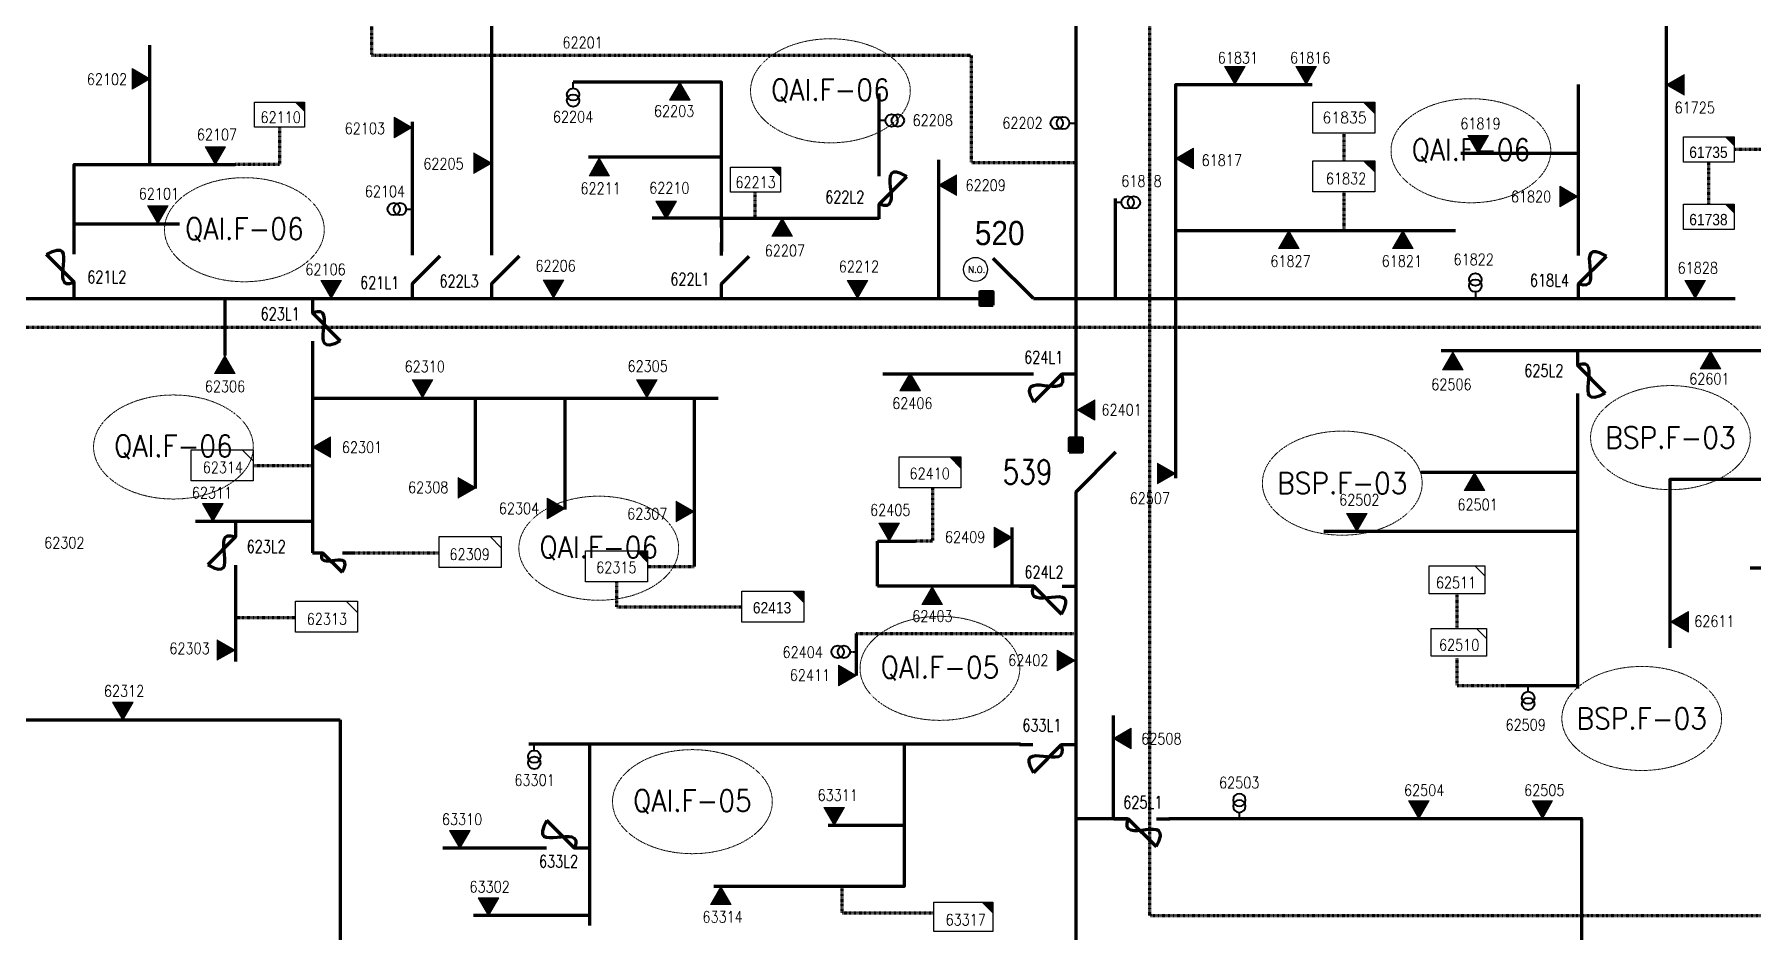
# Model space of a CAD drawing. Header units: metres. Extents: x 65984 to 144644, y -19036 to 23726.
# Drawn here: x 131224 to 131934, y 20691 to 21062 of the extents above; entities that cross this region are included whole.
import ezdxf
from ezdxf.enums import TextEntityAlignment as Align

# ---------------------------------------------------------------- set-up
doc = ezdxf.new("R2010")
doc.units = ezdxf.units.M
doc.header["$MEASUREMENT"] = 0
doc.linetypes.add('DGN Style 2', pattern=[0.023128, 0, -0.023128])
doc.linetypes.add('DGN Style 3', pattern=[0.013877, 0, -0.013877])
doc.layers.get('0').update_dxf_attribs({"color": 95, "lineweight": 40})
for name, color, linetype, lineweight in [('ABS', 7, 'Continuous', 40), ('ABS NUMBER', 112, 'Continuous', 30), ('d_fco text', 95, 'Continuous', 40), ('d_switch', 95, 'Continuous', 40), ('d_tf', 1, 'Continuous', 40), ('d_tf no', 6, 'Continuous', 40), ('d_ug cable', 95, 'Continuous', 40), ('d_village name', 7, 'Continuous', 40), ('fedr no', 95, 'Continuous', 40), ('O H MAIN FEEDER', 4, 'Continuous', 100), ('SW N O', 114, 'Continuous', 30)]:
    doc.layers.add(name, color=color, linetype=linetype, lineweight=lineweight)
doc.styles.add('Style-Arial', font='arial.ttf')
doc.styles.add('Style-msdefault', font='msdefault.shx')
doc.styles.add('Style-simplex', font='simplex.shx')
doc.styles.add('Style-STANDARD', font='STANDARD.shx')

# ---------------------------------------------------------------- blocks, each defined once
blk = doc.blocks.new('TRANS_2_1')
at = {"color": 0, "linetype": 'Continuous', "lineweight": 0, "ltscale": 500, "flags": 128}
blk.add_lwpolyline([(8668600, 4991700), (8668600, -5008300), (9500, -8300)], close=True, dxfattribs=at)
at = {"color": 0, "linetype": 'Continuous', "lineweight": 0, "ltscale": 500}
blk.add_solid([(8668600, 4991700), (8668600, -5008300), (9500, -8300)], dxfattribs=at)
blk = doc.blocks.new('TFU_1_1')
at = {"layer": 'd_switch', "color": 0, "linetype": 'Continuous', "lineweight": 40, "ltscale": 500}
blk.add_line((0, 5000), (0, 0), dxfattribs=at)
for centre in [(0, 15000), (0, 10000)]:
    blk.add_circle(centre, 5000, dxfattribs=at)
blk = doc.blocks.new('TFU_2_1')
at = {"layer": 'd_switch', "color": 0, "linetype": 'Continuous', "lineweight": 40, "ltscale": 500}
blk.add_line((0, 5000), (0, 0), dxfattribs=at)
for centre in [(0, 15000), (0, 10000)]:
    blk.add_circle(centre, 5000, dxfattribs=at)
blk = doc.blocks.new('TF_2_2')
at = {"layer": 'd_village name', "color": 0, "linetype": 'Continuous', "lineweight": 30, "ltscale": 500}
blk.add_line((3150, 2475), (4950, 675), dxfattribs=at)
blk.add_3dface([(-5050, 2475), (4950, 2475), (4950, -2525), (-5050, -2525)], dxfattribs=at)
blk = doc.blocks.new('FUSE01_1')
at = {"color": 0, "linetype": 'ByBlock', "lineweight": -2, "ltscale": 500}
blk.add_line((0, -8575), (0, -11275), dxfattribs=at)
at = {"color": 0, "linetype": 'ByBlock', "lineweight": -2, "ltscale": 500, "flags": 128}
blk.add_lwpolyline([(0, 25), (0, -2875), (-5600, -8475)], dxfattribs=at)
at = {"color": 0, "linetype": 'ByBlock', "lineweight": -2, "ltscale": 500}
blk.add_open_spline([(-5600, -8475), (1700, -12675), (-5800, -675), (0, -2875)], degree=3, dxfattribs=at)
blk = doc.blocks.new('*U816')
at = {"color": 5, "linetype": 'Continuous', "lineweight": 106, "ltscale": 0.002048}
blk.add_line((-13.4, 14.5), (-13.4, 27.4), dxfattribs=at)
at = {"color": 5, "linetype": 'Continuous', "lineweight": 100, "ltscale": 0.426762}
for p, q in [((-13.4, -25.4), (-13.4, -17)), ((-13.4, -27.5), (-13.4, -19.4))]:
    blk.add_line(p, q, dxfattribs=at)
at = {"color": 5, "linetype": 'Continuous', "lineweight": 106, "ltscale": 0.002048, "flags": 128}
blk.add_lwpolyline([(-13.4, -26.8), (-13.4, -12.9), (13.4, 14)], dxfattribs=at)
blk = doc.blocks.new('*U817')
at = {"color": 5, "linetype": 'Continuous', "lineweight": 106, "ltscale": 0.002048}
blk.add_line((-13.4, 14.5), (-13.4, 27.4), dxfattribs=at)
at = {"color": 5, "linetype": 'Continuous', "lineweight": 106, "ltscale": 0.002048, "flags": 128}
for points in [[(-13.4, -26.8), (-13.4, -12.9), (13.4, 14)], [(-13.4, -27.5), (-13.4, -16.7)]]:
    blk.add_lwpolyline(points, dxfattribs=at)
blk = doc.blocks.new('*U818')
at = {"color": 5, "linetype": 'Continuous', "lineweight": 106, "ltscale": 0.002048}
blk.add_line((-13.4, 14.3), (-13.4, 27.2), dxfattribs=at)
at = {"color": 5, "linetype": 'Continuous', "lineweight": 106, "ltscale": 0.002048, "flags": 128}
blk.add_lwpolyline([(-13.4, -27), (-13.4, -13.1), (13.4, 13.8)], dxfattribs=at)
at = {"color": 5, "linetype": 'Continuous', "lineweight": 100, "ltscale": 0.426762, "flags": 128}
blk.add_lwpolyline([(-13.4, -27.2), (-13.4, -20.2)], dxfattribs=at)
blk = doc.blocks.new('exist.us-1000kva_1_1')
at = {"layer": 'd_village name', "color": 0, "linetype": 'Continuous', "lineweight": 0, "ltscale": 500, "flags": 128}
blk.add_lwpolyline([(19997, 6459), (16400, 10000), (20000, 10000)], close=True, dxfattribs=at)
at = {"layer": 'd_village name', "color": 0, "linetype": 'Continuous', "lineweight": 0, "ltscale": 500, "extrusion": (0, 0, -1)}
blk.add_solid([(-19997, 6459), (-16400, 10000), (-20000, 10000)], dxfattribs=at)
at = {"layer": 'd_village name', "color": 0, "linetype": 'DGN Style 3', "lineweight": 106, "ltscale": 500, "xscale": 2, "yscale": 2}
blk.add_blockref('TF_2_2', (10100, 5050), dxfattribs=at)
blk = doc.blocks.new('SS_1_1')
at = {"layer": 'd_village name', "color": 0, "linetype": 'ByBlock', "lineweight": -2, "ltscale": 500, "flags": 128}
blk.add_lwpolyline([(3475, 2125), (5225, 2125), (5225, 375)], close=True, dxfattribs=at)
at = {"layer": 'd_village name', "color": 0, "linetype": 'ByBlock', "lineweight": -2, "ltscale": 500, "extrusion": (0, 0, -1)}
blk.add_solid([(-3475, 2125), (-5225, 2125), (-5225, 375)], dxfattribs=at)
at = {"layer": 'd_village name', "color": 0, "linetype": 'ByBlock', "lineweight": -2, "ltscale": 500}
blk.add_3dface([(-4775, 2125), (5225, 2125), (5225, -2875), (-4775, -2875)], dxfattribs=at)
blk = doc.blocks.new('ABS2_1_1')
at = {"color": 0, "linetype": 'ByBlock', "lineweight": -2, "ltscale": 500}
for q in [(-29900, 43500), (0, 0)]:
    blk.add_line((0, 13600), q, dxfattribs=at)
at = {"color": 0, "linetype": 'ByBlock', "lineweight": -2, "ltscale": 500, "flags": 128}
for points in [[(5000, 43600), (-5000, 43600), (-5000, 53600), (5000, 53600)], [(3791, 49653), (3791, 49653), (3791, 49653)]]:
    blk.add_lwpolyline(points, close=True, dxfattribs=at)
at = {"color": 0, "linetype": 'ByBlock', "lineweight": -2, "ltscale": 500}
for points in [[(5000, 43600), (-5000, 43600), (5000, 53600), (-5000, 53600)], [(3791, 49653), (3791, 49653), (3791, 49653)]]:
    blk.add_solid(points, dxfattribs=at)
blk = doc.blocks.new('*U967')
at = {"layer": 'SW N O', "color": 3, "ltscale": 0.426762}
blk.add_circle((0, 0), 16.8, dxfattribs=at)
at = {"layer": 'SW N O', "color": 3, "style": 'Style-STANDARD'}
blk.add_text('N.O.', height=9.6, dxfattribs=at).set_placement((1.7, -0.2), align=Align.MIDDLE_CENTER)
blk = doc.blocks.new('TFU_180')
at = {"layer": 'd_fco text', "color": 0, "linetype": 'DGN Style 2', "lineweight": 40, "ltscale": 500}
blk.add_line((0, 5000), (0, 0), dxfattribs=at)
at = {"layer": 'd_fco text', "color": 0, "linetype": 'Continuous', "lineweight": 40, "ltscale": 500}
for centre in [(0, 15000), (0, 10000)]:
    blk.add_circle(centre, 5000, dxfattribs=at)
blk = doc.blocks.new('TF_1_1')
at = {"layer": 'd_village name', "color": 0, "linetype": 'Continuous', "lineweight": 30, "ltscale": 500}
blk.add_line((3150, 2475), (4950, 675), dxfattribs=at)
blk.add_3dface([(-5050, 2475), (4950, 2475), (4950, -2525), (-5050, -2525)], dxfattribs=at)
blk = doc.blocks.new('*U2064')
at = {"color": 1, "linetype": 'Continuous', "lineweight": 0, "flags": 128}
blk.add_lwpolyline([(18.3, 14.3), (28.6, 14.3), (28.6, 4)], close=True, dxfattribs=at)
at = {"color": 1, "linetype": 'Continuous', "lineweight": 30, "ltscale": 0.585929, "xscale": 0.005720000000000002, "yscale": 0.005720000000000002, "zscale": 0.006084002084081081}
blk.add_blockref('TF_1_1', (0.3, 0.2), dxfattribs=at)

msp = doc.modelspace()

# ---------------------------------------------------------------- linework, layer by layer
at = {"color": 6, "linetype": 'Continuous', "lineweight": 100, "ltscale": 0.426762}
for p, q in [((131898.14, 21073.71), (131898.14, 20952.74)), ((131861.95, 20974.08), (131861.95, 21041.21)), ((131861.95, 21012.7), (131813.18, 21012.7)), ((131670.47, 20952.74), (131670.47, 20994.05)), ((131695.39, 20980.82), (131811.08, 20980.82)), ((131649.56, 20952.74), (131926.6, 20952.74)), ((131633.37, 20921.45), (131574.32, 20921.45)), ((131572.09, 20833.83), (131572.09, 20852.5)), ((131572.09, 20852.5), (131587.77, 20852.5)), ((131636.75, 20833.83), (131572.09, 20833.83)), ((131563.35, 20814.3), (131563.35, 20797)), ((131669.61, 20737.74), (131669.61, 20780.48)), ((131631.26, 20768.55), (131427.94, 20768.55)), ((131453.03, 20768.55), (131453.03, 20693.66)), ((131675.41, 20737.74), (131654.46, 20737.74)), ((131863.58, 20737.74), (131692.51, 20737.74)), ((131863.19, 20737.74), (131863.19, 20611.5)), ((131434.13, 20725.54), (131392.38, 20725.54)), ((131453.03, 20697.72), (131405.11, 20697.72))]:
    msp.add_line(p, q, dxfattribs=at)
at = {"color": 5, "linetype": 'Continuous', "lineweight": 100, "ltscale": 0.426762}
for p, q in [((131271.37, 21008.07), (131271.37, 21057.42)), ((131379.84, 20975.08), (131379.84, 21025.76)), ((131507.65, 21011.13), (131452.63, 21011.13)), ((131597.53, 20952.74), (131597.53, 21010.08)), ((131507.65, 20985.97), (131479.02, 20985.97)), ((131507.7, 20972.12), (131507.7, 20986.09)), ((131302.35, 20952.74), (131302.35, 20929.19)), ((131405.78, 20911.53), (131405.78, 20874.24)), ((131442.93, 20911.53), (131442.93, 20865.58)), ((131496.3, 20911.53), (131496.3, 20842.03)), ((131306.75, 20860.56), (131306.75, 20856.02)), ((131306.75, 20839.15), (131306.75, 20802.77))]:
    msp.add_line(p, q, dxfattribs=at)
at = {"color": 1, "linetype": 'DGN Style 3', "lineweight": 140}
for p, q in [((131926.3, 21014.44), (131947.13, 21014.44)), ((131915.81, 20991.8), (131915.81, 21009.12)), ((131811.67, 20816.39), (131811.67, 20830.75))]:
    msp.add_line(p, q, dxfattribs=at)
at = {"color": 5, "linetype": 'DGN Style 3', "lineweight": 140}
for p, q in [((131521.55, 20986.24), (131521.55, 20996.68)), ((131338.58, 20883.6), (131314.05, 20883.6)), ((131354.76, 20847.67), (131390.91, 20847.68)), ((131477.05, 20842.03), (131496.3, 20842.03)), ((131306.75, 20820.96), (131331.48, 20820.96))]:
    msp.add_line(p, q, dxfattribs=at)
at = {"color": 1, "linetype": 'Continuous', "lineweight": 100, "ltscale": 0.426762}
for p, q in [((132009.66, 20931.09), (131805.11, 20931.09)), ((131861.43, 20909.4), (131861.43, 20791.53)), ((131861.53, 20880.86), (131796.74, 20880.86)), ((131861.53, 20856.45), (131756.65, 20856.45)), ((132009.66, 20841.28), (131932.8, 20841.28)), ((131861.53, 20792.74), (131832.02, 20792.74))]:
    msp.add_line(p, q, dxfattribs=at)
at = {"color": 6, "linetype": 'DGN Style 3', "lineweight": 140}
msp.add_line((131563.35, 20814.3), (131654.08, 20814.3), dxfattribs=at)
at = {"color": 5, "linetype": 'Continuous', "lineweight": 100, "ltscale": 0.426762, "flags": 128}
for points in [[(131507.65, 20982.15), (131507.65, 21042.22), (131446.29, 21042.22)], [(131572.8, 21005.72), (131572.8, 21037.46)], [(131240.1, 20975.83), (131240.1, 21008.07), (131306.61, 21008.07)], [(131240.1, 20975.83), (131240.1, 20983.62), (131283.64, 20983.62)], [(131507.65, 20985.97), (131572.85, 20985.97)], [(131338.58, 20933.58), (131338.58, 20847.67)], [(131338.58, 20860.67), (131290.25, 20860.67)]]:
    msp.add_lwpolyline(points, dxfattribs=at)
at = {"color": 6, "linetype": 'Continuous', "lineweight": 100, "ltscale": 0.426762, "flags": 128}
for points in [[(131695.39, 20878.48), (131695.39, 21041.21), (131751.73, 21041.21)], [(131627.81, 20833.83), (131627.81, 20858.14), (131627.81, 20858.14)], [(131583.11, 20768.55), (131583.11, 20734.95), (131551.78, 20734.95)], [(131583.11, 20735.37), (131583.11, 20709.74), (131504.5, 20709.74)]]:
    msp.add_lwpolyline(points, dxfattribs=at)
at = {"color": 5, "linetype": 'DGN Style 3', "lineweight": 140, "flags": 128}
msp.add_lwpolyline([(131324.94, 21023.59), (131324.94, 21008.07), (131306.61, 21008.07)], dxfattribs=at)
at = {"color": 7, "linetype": 'Continuous', "lineweight": 100, "ltscale": 0.426762, "flags": 128}
msp.add_lwpolyline([(131240.1, 20952.74), (131240.1, 20956.2)], dxfattribs=at)
at = {"color": 214, "linetype": 'DGN Style 3', "lineweight": 140, "flags": 128}
msp.add_lwpolyline([(132386.25, 20931.35), (132386.25, 20940.8), (131072.64, 20940.8), (131072.64, 20901.2)], dxfattribs=at)
at = {"color": 1, "linetype": 'Continuous', "lineweight": 100, "ltscale": 0.426762, "flags": 128}
msp.add_lwpolyline([(132006.41, 20877.94), (131899.68, 20877.94), (131899.68, 20808.4)], dxfattribs=at)
at = {"color": 6, "linetype": 'DGN Style 3', "lineweight": 140, "flags": 128}
for points in [[(131594.9, 20874.45), (131594.9, 20852.5), (131587.77, 20852.5)], [(131557.4, 20709.93), (131557.4, 20698.86), (131595.41, 20698.86)]]:
    msp.add_lwpolyline(points, dxfattribs=at)
at = {"color": 1, "linetype": 'DGN Style 3', "lineweight": 140, "flags": 128}
msp.add_lwpolyline([(131832.02, 20792.74), (131811.67, 20792.74), (131811.67, 20804.19)], dxfattribs=at)
at = {"layer": 'd_fco text', "color": 6, "linetype": 'DGN Style 2', "lineweight": 80}
for p, q in [((131764.86, 21021.07), (131764.86, 21009.7)), ((131764.86, 20996.89), (131764.86, 20980.82)), ((131764.86, 20996.89), (131764.86, 20980.82))]:
    msp.add_line(p, q, dxfattribs=at)
at = {"layer": 'd_tf no', "color": 5, "linetype": 'Continuous', "lineweight": 100, "ltscale": 0.426762}
msp.add_line((131338.48, 20911.53), (131506.27, 20911.53), dxfattribs=at)
at = {"layer": 'd_ug cable', "color": 2, "linetype": 'DGN Style 3', "lineweight": 100, "flags": 128}
msp.add_lwpolyline([(133075.69, 20697.67), (131684.67, 20697.67), (131684.67, 21535.4), (133075.69, 21535.4)], close=True, dxfattribs=at)
at = {"layer": 'd_ug cable', "color": 6, "linetype": 'DGN Style 3', "lineweight": 100, "flags": 128}
msp.add_lwpolyline([(131363.01, 21073.49), (131363.01, 21053.26), (131610.9, 21053.26), (131610.9, 21009), (131654.08, 21009)], dxfattribs=at)
at = {"layer": 'd_ug cable', "color": 5, "linetype": 'DGN Style 3', "lineweight": 100, "flags": 128}
msp.add_lwpolyline([(131464.25, 20835.62), (131464.25, 20825.36), (131516, 20825.36)], dxfattribs=at)
at = {"layer": 'fedr no', "color": 82, "linetype": 'DGN Style 3', "lineweight": 13, "true_color": 0x1dc70e}
for centre in [(131552.64, 21038.59), (131817.4, 21013.83), (131310.39, 20981.19), (131281.08, 20891.39), (131899.9, 20895.26), (131764.24, 20876.46), (131456.89, 20849.56), (131597.91, 20799.92), (131888.03, 20779.2), (131495.6, 20744.82)]:
    msp.add_ellipse(centre, major_axis=(33.02, 0), ratio=0.651175, dxfattribs=at)
at = {"layer": 'O H MAIN FEEDER', "color": 6, "lineweight": 211, "ltscale": 0.426762}
for p, q in [((131654.08, 21073.22), (131654.08, 20895.01)), ((131643.36, 20952.74), (131654.08, 20952.74)), ((131654.08, 20865.7), (131654.08, 20658.56))]:
    msp.add_line(p, q, dxfattribs=at)
at = {"layer": 'O H MAIN FEEDER', "color": 5, "lineweight": 211, "ltscale": 0.426762}
msp.add_line((131218.79, 20952.74), (131613.98, 20952.74), dxfattribs=at)
at = {"layer": 'O H MAIN FEEDER', "color": 94, "lineweight": 211, "ltscale": 0.426762}
for p, q in [((131215.96, 20778.58), (131350.01, 20778.58)), ((131350.01, 20778.58), (131350.01, 20674.02))]:
    msp.add_line(p, q, dxfattribs=at)
at = {"layer": 'O H MAIN FEEDER', "color": 5, "lineweight": 211, "ltscale": 0.426762, "flags": 128}
msp.add_lwpolyline([(131412.64, 20976.16), (131412.64, 21070.32)], dxfattribs=at)

# ---------------------------------------------------------------- block references
at = {"color": 5, "linetype": 'Continuous', "lineweight": 40, "ltscale": 0.426762, "xscale": 0.0005121147199878851, "yscale": 0.0005121147199878851, "zscale": 0.0005121147199878851}
for p, rotation in [((131446.29, 21042.22), 179.9999999999999), ((131572.83, 21026.32), 269.9999999999999), ((131379.83, 20989.7), 89.9999999999999)]:
    msp.add_blockref('TFU_2_1', p, dxfattribs=dict(at, rotation=rotation))
at = {"color": 5, "linetype": 'DGN Style 3', "lineweight": 106, "ltscale": 0.547401, "xscale": 0.001034471729073227, "yscale": 0.001034471729073227, "zscale": 0.001220540082637794, "rotation": 359.9999999999999}
for p in [(131314.59, 21023.59), (131511.33, 20996.68)]:
    msp.add_blockref('exist.us-1000kva_1_1', p, dxfattribs=at)
at = {"color": 6, "linetype": 'DGN Style 3', "lineweight": 106, "ltscale": 0.630396, "rotation": 359.9999999999999}
for p, xscale, yscale, zscale in [((131752.05, 21021.07), 0.001280917013911329, 0.001280917013911329, 0.001280917013911329), ((131752.05, 20996.89), 0.001280917013911329, 0.001280917013911329, 0.001280917013911329), ((131752.05, 20996.89), 0.001280917013911329, 0.001280917013911329, 0.001280917013911329), ((131581.01, 20874.45), 0.001280917013912203, 0.001280917013912203, 0.001280917013912203)]:
    msp.add_blockref('exist.us-1000kva_1_1', p, dxfattribs=dict(at, xscale=xscale, yscale=yscale, zscale=zscale))
at = {"color": 6, "linetype": 'Continuous', "lineweight": 40, "ltscale": 0.426762, "xscale": 0.0005121147199878851, "yscale": 0.0005121147199878851, "zscale": 0.0005121147199878851}
for name, p, rotation in [('TFU_2_1', (131653.9, 21025.27), 89.9999999999999), ('TFU_2_1', (131670.41, 20992.47), 269.9999999999999), ('TFU_2_1', (131819.25, 20952.93), 359.9999999999999), ('TFU_180', (131563.34, 20806.75), 89.9999999999999), ('TFU_1_1', (131430.23, 20768.54), 179.9999999999999)]:
    msp.add_blockref(name, p, dxfattribs=dict(at, rotation=rotation))
at = {"color": 1, "linetype": 'Continuous', "lineweight": 30, "ltscale": 0.553103, "xscale": 0.002099793677959256, "yscale": 0.002099793677959256, "zscale": 0.002441080165275587}
for p in [(131915.33, 21015.16), (131915.33, 20987.34)]:
    msp.add_blockref('SS_1_1', p, dxfattribs=at)
at = {"color": 5, "linetype": 'Continuous', "lineweight": 106, "ltscale": 0.426762, "xscale": 0.00204845887995154, "zscale": 0.00204845887995154}
for p, yscale, rotation in [((131572.81, 20985.8), 0.00204845887995154, 179.9999999999997), ((131338.58, 20952.68), -0.00204845887995154, 180.0000000000004), ((131306.75, 20860.09), 0.00204845887995154, 359.9999999999997)]:
    msp.add_blockref('FUSE01_1', p, dxfattribs=dict(at, yscale=yscale, rotation=rotation))
at = {"color": 5, "linetype": 'Continuous', "lineweight": 106, "ltscale": 0.426762, "xscale": 0.00204845887995154, "yscale": -0.00204845887995154, "zscale": 0.00204845887995154}
msp.add_blockref('FUSE01_1', (131240.08, 20953.58), dxfattribs=at)
at = {"color": 5, "linetype": 'Continuous', "lineweight": 100, "ltscale": 0.426762, "xscale": 0.4267622666565712, "yscale": 0.4267622666565712, "zscale": 0.4267622666565712}
for name, p in [('*U816', (131385.57, 20964.46)), ('*U818', (131513.39, 20964.36))]:
    msp.add_blockref(name, p, dxfattribs=at)
at = {"color": 5, "linetype": 'Continuous', "lineweight": 106, "ltscale": 0.002048, "xscale": 0.4267622666565712, "yscale": 0.4267622666565712, "zscale": 0.4267622666565712}
msp.add_blockref('*U817', (131418.35, 20964.46), dxfattribs=at)
at = {"color": 6, "linetype": 'Continuous', "lineweight": 106, "ltscale": 0.426762, "xscale": 0.00204845887995154, "zscale": 0.00204845887995154}
for p, yscale, rotation in [((131861.95, 20952.92), 0.00204845887995154, 179.9999999999997), ((131654.14, 20921.45), -0.00204845887995154, 90.00000000000006), ((131630.86, 20833.83), 0.00204845887995154, 89.99999999999994), ((131653.9, 20768.25), -0.00204845887995154, 90.00000000000006), ((131669.88, 20737.74), 0.00204845887995154, 89.99999999999993), ((131452.8, 20725.54), 0.00204845887995154, 269.9999999999999)]:
    msp.add_blockref('FUSE01_1', p, dxfattribs=dict(at, yscale=yscale, rotation=rotation))
at = {"color": 1, "linetype": 'Continuous', "lineweight": 106, "ltscale": 0.426762, "xscale": 0.00204845887995154, "yscale": -0.00204845887995154, "zscale": 0.00204845887995154, "rotation": 180.0000000000002}
msp.add_blockref('FUSE01_1', (131861.43, 20931.05), dxfattribs=at)
at = {"color": 5, "linetype": 'DGN Style 3', "lineweight": 106, "ltscale": 0.630024, "xscale": 0.002559601588154855, "yscale": 0.002559601588154855, "zscale": 0.002441080165275587, "rotation": 359.9999999999999}
for p in [(131301.38, 20883.93), (131403.9, 20848.01), (131344.47, 20821.29)]:
    msp.add_blockref('TF_2_2', p, dxfattribs=at)
at = {"color": 5, "linetype": 'Continuous', "lineweight": 106, "ltscale": 0.341073, "xscale": 0.001431493800723194, "yscale": 0.001431493800723194, "zscale": 0.00204845887995154, "rotation": 89.99999999999962}
msp.add_blockref('FUSE01_1', (131338.62, 20847.67), dxfattribs=at)
at = {"color": 5, "linetype": 'DGN Style 3', "lineweight": 106, "ltscale": 0.630396, "xscale": 0.001280917013912203, "yscale": 0.001280917013912203, "zscale": 0.001280917013912203, "rotation": 359.9999999999999}
for p in [(131451.44, 20835.62), (131516, 20818.95)]:
    msp.add_blockref('exist.us-1000kva_1_1', p, dxfattribs=at)
at = {"color": 1, "linetype": 'Continuous', "lineweight": 0, "xscale": 0.4012293440304244, "yscale": 0.4012293440304244, "zscale": 0.4012293440304244}
for p in [(131811.67, 20836.48), (131812.4, 20810.65)]:
    msp.add_blockref('*U2064', p, dxfattribs=at)
at = {"color": 1, "linetype": 'Continuous', "lineweight": 40, "ltscale": 0.426762, "xscale": 0.0005121147199878851, "yscale": 0.0005121147199878851, "zscale": 0.0005121147199878851, "rotation": 179.9999999999999}
msp.add_blockref('TFU_1_1', (131841.09, 20792.9), dxfattribs=at)
at = {"color": 6, "linetype": 'Continuous', "lineweight": 40, "ltscale": 0.426762, "extrusion": (0, 0, -1), "xscale": 0.0005121147199878851, "yscale": 0.0005121147199878851, "zscale": 0.0005121147199878851, "rotation": 359.9999999999999}
msp.add_blockref('TFU_1_1', (-131721.68, 20737.82), dxfattribs=at)
at = {"color": 6, "linetype": 'DGN Style 3', "lineweight": 106, "ltscale": 0.61027, "xscale": 0.001220540082637794, "yscale": 0.001220540082637794, "zscale": 0.001220540082637794, "rotation": 359.9999999999999}
msp.add_blockref('exist.us-1000kva_1_1', (131595.41, 20691.11), dxfattribs=at)
at = {"layer": 'ABS', "color": 6, "linetype": 'Continuous', "lineweight": 211, "ltscale": 0.829472, "xscale": 0.000555747191877611, "yscale": -0.0005557471918776113, "zscale": 0.0003680335276451397, "rotation": 270.0000000000004}
msp.add_blockref('ABS2_1_1', (131644.15, 20952.74), dxfattribs=at)
at = {"layer": 'ABS', "color": 7, "linetype": 'Continuous', "lineweight": 211, "ltscale": 0.829472, "xscale": 0.000555747191877611, "yscale": -0.0005557471918776113, "zscale": 0.0003680335276451397, "rotation": 180.0000000000002}
msp.add_blockref('ABS2_1_1', (131654.08, 20865.22), dxfattribs=at)
at = {"layer": 'd_tf', "color": 5, "linetype": 'Continuous', "lineweight": 0, "ltscale": 0.426762, "xscale": 8.535245333131417e-07, "yscale": 8.535245333131417e-07, "zscale": 8.535245333131417e-07}
for p, rotation in [((131271.37, 21043.49), 180.000000000001), ((131490.44, 21042.1), 270), ((131379.69, 21023.41), 179.9999999999999), ((131298.38, 21008.06), 90.00000000000021), ((131412.64, 21008.64), 179.9999999999999), ((131457.13, 21010.9), 270), ((131274.58, 20983.62), 90.00000000000021), ((131484.77, 20985.64), 90.000000000001), ((131484.78, 20985.62), 89.99999999999999), ((131532.71, 20985.96), 270), ((131346.22, 20952.74), 90.00000000000021), ((131438.11, 20952.92), 90.00000000000021), ((131563.81, 20952.74), 89.99999999999999), ((131302.38, 20929.23), 270), ((131384.01, 20911.72), 90.00000000000021), ((131476.8, 20911.72), 90.00000000000021), ((131406.22, 20874.48), 179.9999999999999), ((131442.93, 20865.97), 179.9999999999999), ((131496.32, 20864.74), 180), ((131297.4, 20860.67), 90.00000000000024), ((131306.54, 20807.49), 179.9999999999998)]:
    msp.add_blockref('TRANS_2_1', p, dxfattribs=dict(at, rotation=rotation))
at = {"layer": 'd_tf', "color": 6, "linetype": 'Continuous', "lineweight": 0, "ltscale": 0.426762, "xscale": 8.535245333131417e-07, "yscale": 8.535245333131417e-07, "zscale": 8.535245333131417e-07}
for p, rotation in [((131719.82, 21041.21), 90.00000000000031), ((131749.34, 21041.21), 90.00000000000031), ((131898.14, 21041.01), 359.9999999999998), ((131820.44, 21012.7), 90), ((131861.55, 20994.88), 180), ((131742.16, 20980.82), 270), ((131789.25, 20980.82), 270), ((131910.12, 20952.8), 90), ((131585.58, 20921.96), 270), ((131695.26, 20880.42), 180), ((131576.96, 20852.49), 89.99999999999999), ((131627.68, 20853.97), 180), ((131594.69, 20833.74), 270), ((131653.74, 20803.15), 180), ((131563.36, 20796.99), 180), ((131669.61, 20770.95), 359.9999999999996), ((131554.16, 20734.95), 90.00000000000024), ((131795.88, 20737.74), 90.00000000000087), ((131846.93, 20737.74), 90.0000000000005), ((131399.46, 20725.54), 90.00000000000024), ((131411.26, 20697.72), 90.00000000000024), ((131507.39, 20709.74), 270)]:
    msp.add_blockref('TRANS_2_1', p, dxfattribs=dict(at, rotation=rotation))
for p in [(131695.39, 21010.57), (131654.6, 20906.69)]:
    msp.add_blockref('TRANS_2_1', p, dxfattribs=at)
at = {"layer": 'd_tf', "color": 5, "linetype": 'Continuous', "lineweight": 0, "ltscale": 0.426762, "xscale": 8.535245333131417e-07, "yscale": 8.535245333131417e-07, "zscale": 8.535245333131417e-07}
for p in [(131597.36, 20999.63), (131338.58, 20891.28)]:
    msp.add_blockref('TRANS_2_1', p, dxfattribs=at)
at = {"layer": 'd_tf', "color": 1, "linetype": 'Continuous', "lineweight": 0, "ltscale": 0.426762, "xscale": 8.535245333131417e-07, "yscale": 8.535245333131417e-07, "zscale": 8.535245333131417e-07}
for p, rotation in [((131809.97, 20930.71), 270), ((131916.4, 20931.09), 270), ((131818.94, 20880.86), 270.0000000000002), ((131770.23, 20856.45), 89.99999999999964), ((131899.99, 20819.1), 359.9999999999998)]:
    msp.add_blockref('TRANS_2_1', p, dxfattribs=dict(at, rotation=rotation))
at = {"layer": 'd_tf', "color": 94, "linetype": 'Continuous', "lineweight": 0, "ltscale": 0.426762, "xscale": 8.535245333131417e-07, "yscale": 8.535245333131417e-07, "zscale": 8.535245333131417e-07, "rotation": 90.00000000000024}
msp.add_blockref('TRANS_2_1', (131260.13, 20778.59), dxfattribs=at)
at = {"layer": 'SW N O', "color": 3, "xscale": 0.2950694635422144, "yscale": 0.2950694635422144, "zscale": 0.2950694635422144}
msp.add_blockref('*U967', (131612.64, 20964.78), dxfattribs=at)

# ---------------------------------------------------------------- texts
at = {"color": 5, "linetype": 'Continuous', "lineweight": 80, "style": 'Style-STANDARD', "width": 0.833333}
for s, p in [('622L2', (131558.57, 20994.65)), ('621L2', (131253.55, 20961.65)), ('621L1', (131366.31, 20959.35)), ('622L3', (131399.13, 20959.95)), ('622L1', (131494.57, 20960.78)), ('623L2', (131319.42, 20850.27))]:
    msp.add_text(s, height=5.121, dxfattribs=at).set_placement(p, align=Align.MIDDLE_CENTER)
at = {"color": 6, "linetype": 'Continuous', "lineweight": 80, "style": 'Style-STANDARD', "width": 0.833333}
for s, p in [('618L4', (131849.89, 20960.26)), ('624L1', (131640.83, 20928.48)), ('624L2', (131640.93, 20839.71)), ('633L1', (131640.06, 20776.41)), ('625L1', (131681.78, 20744.56)), ('633L2', (131440.27, 20720.17))]:
    msp.add_text(s, height=5.121, dxfattribs=at).set_placement(p, align=Align.MIDDLE_CENTER)
at = {"color": 7, "linetype": 'Continuous', "lineweight": 80, "style": 'Style-STANDARD', "width": 0.833333}
msp.add_text('623L1', height=5.121, dxfattribs=at).set_placement((131325.2, 20946.43), align=Align.MIDDLE_CENTER)
at = {"color": 1, "linetype": 'Continuous', "lineweight": 80, "style": 'Style-STANDARD', "width": 0.833333}
msp.add_text('625L2', height=5.121, dxfattribs=at).set_placement((131847.56, 20922.98), align=Align.MIDDLE_CENTER)
at = {"layer": 'ABS NUMBER', "color": 6, "lineweight": 140, "style": 'Style-Arial', "width": 0.88}
msp.add_text('520', height=10, dxfattribs=at).set_placement((131622.63, 20979.81), align=Align.MIDDLE_CENTER)
at = {"layer": 'ABS NUMBER', "color": 7, "lineweight": 140, "style": 'Style-STANDARD', "width": 0.88}
msp.add_text('539', height=10, dxfattribs=at).set_placement((131634.16, 20881.05), align=Align.MIDDLE_CENTER)
at = {"layer": 'd_tf no', "color": 5, "linetype": 'Continuous', "lineweight": 40, "width": 0.909091}
for s, style, p in [('62201', 'Style-STANDARD', (131450.22, 21058.54)), ('62102', 'Style-STANDARD', (131253.6, 21043.37)), ('62203', 'Style-STANDARD', (131488.04, 21030.23)), ('62110', 'Style-STANDARD', (131325.39, 21027.64)), ('62103', 'Style-STANDARD', (131360.2, 21023.05)), ('62204', 'Style-STANDARD', (131446.27, 21027.84)), ('62208', 'Style-STANDARD', (131594.96, 21026.41)), ('62107', 'Style-STANDARD', (131299.08, 21020.51)), ('62205', 'Style-STANDARD', (131392.7, 21008.44)), ('62213', 'Style-STANDARD', (131521.71, 21000.79)), ('62101', 'Style-STANDARD', (131275.08, 20996.07)), ('62104', 'Style-STANDARD', (131368.52, 20997.03)), ('62211', 'Style-STANDARD', (131457.66, 20998.29)), ('62210', 'Style-STANDARD', (131486.07, 20998.46)), ('62209', 'Style-STANDARD', (131616.82, 20999.57)), ('62207', 'Style-STANDARD', (131533.83, 20972.55)), ('62206', 'Style-STANDARD', (131439.05, 20966.29)), ('62212', 'Style-STANDARD', (131564.44, 20965.97)), ('62106', 'Style-STANDARD', (131343.94, 20964.76)), ('62310', 'Style-STANDARD', (131384.94, 20924.65)), ('62305', 'Style-STANDARD', (131477.11, 20924.79)), ('62306', 'Style-STANDARD', (131302.39, 20916.42)), ('62301', 'Style-STANDARD', (131359.03, 20891.27)), ('62314', 'Style-STANDARD', (131301.52, 20882.98)), ('62308', 'Style-STANDARD', (131386.38, 20874.7)), ('62311', 'Style-STANDARD', (131297.02, 20872.47)), ('62304', 'Style-STANDARD', (131423.92, 20866.03)), ('62307', 'Style-STANDARD', (131476.96, 20863.78)), ('62309', 'Style-STANDARD', (131403.51, 20847.05)), ('62315', 'Style-STANDARD', (131464.16, 20841.62)), ('62413', 'Style-msdefault', (131528.52, 20824.95)), ('62313', 'Style-STANDARD', (131344.51, 20820.33)), ('62303', 'Style-STANDARD', (131287.71, 20808.16))]:
    msp.add_text(s, height=4.694, dxfattribs=dict(at, style=style)).set_placement(p, align=Align.MIDDLE_CENTER)
at = {"layer": 'd_tf no', "color": 6, "linetype": 'Continuous', "lineweight": 40, "width": 0.909091}
for s, style, p in [('61831', 'Style-STANDARD', (131721.1, 21052.25)), ('61816', 'Style-STANDARD', (131750.97, 21052.25)), ('61725', 'Style-STANDARD', (131909.94, 21031.63)), ('62202', 'Style-STANDARD', (131632.05, 21025.31)), ('61835', 'Style-simplex', (131765.19, 21027.54)), ('61819', 'Style-STANDARD', (131821.37, 21025.03)), ('61817', 'Style-STANDARD', (131714.42, 21009.88)), ('61818', 'Style-STANDARD', (131681.23, 21001.27)), ('61832', 'Style-STANDARD', (131765.8, 21002.32)), ('61832', 'Style-STANDARD', (131765.8, 21002.32)), ('61820', 'Style-STANDARD', (131842.27, 20994.86)), ('61827', 'Style-STANDARD', (131742.84, 20968.17)), ('61821', 'Style-STANDARD', (131788.86, 20968.22)), ('61822', 'Style-STANDARD', (131818.56, 20968.89)), ('61828', 'Style-STANDARD', (131911.2, 20965.4)), ('62406', 'Style-STANDARD', (131586.53, 20909.49)), ('62401', 'Style-STANDARD', (131673.03, 20906.75)), ('62410', 'Style-STANDARD', (131593.67, 20880.44)), ('62507', 'Style-STANDARD', (131684.68, 20870.19)), ('62405', 'Style-STANDARD', (131577.4, 20865.35)), ('62409', 'Style-STANDARD', (131608.34, 20854.16)), ('62403', 'Style-STANDARD', (131594.82, 20821.5)), ('62404', 'Style-STANDARD', (131541.19, 20806.58)), ('62402', 'Style-STANDARD', (131634.47, 20803.27)), ('62411', 'Style-STANDARD', (131544.2, 20797.11)), ('62508', 'Style-STANDARD', (131689.47, 20770.8)), ('63301', 'Style-STANDARD', (131430.35, 20753.72)), ('62503', 'Style-STANDARD', (131721.63, 20752.68)), ('63311', 'Style-STANDARD', (131555.67, 20747.54)), ('62504', 'Style-STANDARD', (131798.09, 20749.57)), ('62505', 'Style-STANDARD', (131847.75, 20749.57)), ('63310', 'Style-STANDARD', (131400.4, 20737.55)), ('63302', 'Style-STANDARD', (131411.79, 20709.64)), ('63314', 'Style-STANDARD', (131508.09, 20697.18)), ('63317', 'Style-STANDARD', (131608.58, 20696.04))]:
    msp.add_text(s, height=4.694, dxfattribs=dict(at, style=style)).set_placement(p, align=Align.MIDDLE_CENTER)
at = {"layer": 'd_tf no', "color": 1, "linetype": 'Continuous', "lineweight": 40, "width": 0.909091}
for s, style, p in [('61735', 'Style-msdefault', (131915.6, 21013.19)), ('61738', 'Style-msdefault', (131915.6, 20985.37)), ('62506', 'Style-STANDARD', (131809.36, 20917.24)), ('62601', 'Style-STANDARD', (131916, 20919.56)), ('62502', 'Style-STANDARD', (131771.28, 20869.55)), ('62501', 'Style-STANDARD', (131820.19, 20867.57)), ('62511', 'Style-STANDARD', (131811.27, 20835.34)), ('62611', 'Style-STANDARD', (131918.06, 20819.37)), ('62510', 'Style-STANDARD', (131812.55, 20809.61)), ('62509', 'Style-STANDARD', (131840.05, 20776.58))]:
    msp.add_text(s, height=4.694, dxfattribs=dict(at, style=style)).set_placement(p, align=Align.MIDDLE_CENTER)
at = {"layer": 'd_tf no', "color": 94, "linetype": 'Continuous', "lineweight": 40, "style": 'Style-STANDARD', "width": 0.909091}
for s, p in [('62302', (131235.98, 20851.81)), ('62312', (131260.66, 20790.57))]:
    msp.add_text(s, height=4.694, dxfattribs=at).set_placement(p, align=Align.MIDDLE_CENTER)
at = {"layer": 'fedr no', "color": 6, "linetype": 'Continuous', "lineweight": 40, "char_height": 8.852, "attachment_point": 5, "style": 'Style-STANDARD'}
for s, insert in [('QAI.F-06', (131552.64, 21038.59)), ('QAI.F-06', (131817.4, 21013.83)), ('QAI.F-06', (131310.39, 20981.19)), ('BSP.F-03', (131899.9, 20895.26)), ('QAI.F-06', (131281.08, 20891.39)), ('BSP.F-03', (131764.24, 20876.46)), ('QAI.F-06', (131456.89, 20849.56)), ('QAI.F-05', (131597.91, 20799.92)), ('BSP.F-03', (131888.03, 20779.2)), ('QAI.F-05', (131495.6, 20744.82))]:
    msp.add_mtext(s, dxfattribs=dict(at, insert=insert))

doc.saveas('drawing.dxf')
